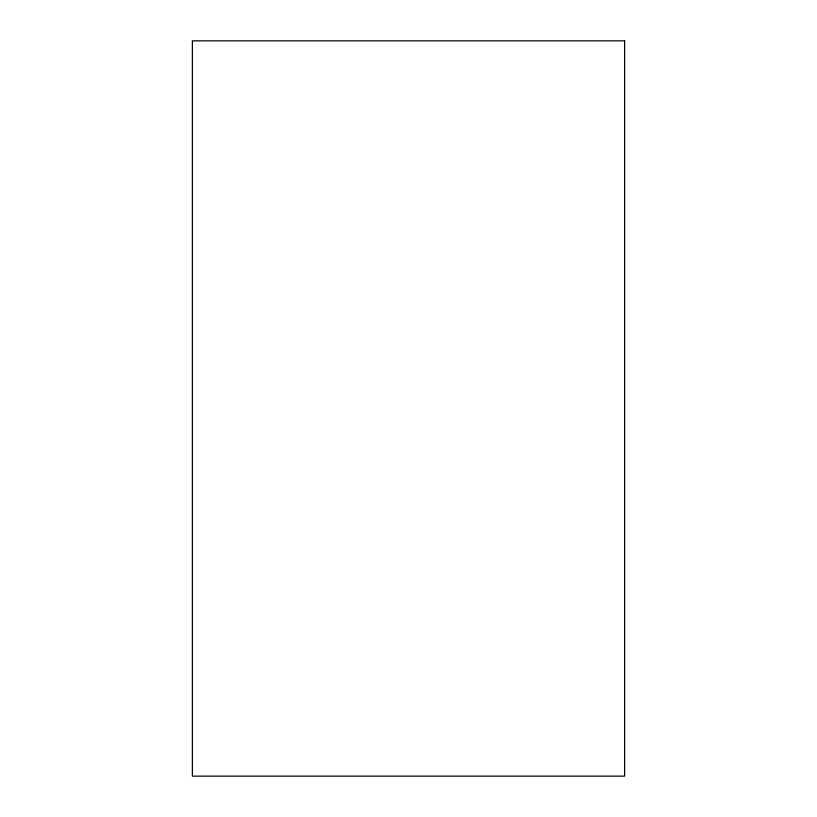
<?xml version="1.0" encoding="UTF-8"?>
<svg xmlns="http://www.w3.org/2000/svg" width="817" height="817" viewBox="0 0 817 817"><rect width="100%" height="100%" fill="white"/><g stroke="black" fill="none" stroke-linecap="round" stroke-linejoin="round"><path stroke-width="1.23" d="M624.617 40.85L192.383 40.85L192.383 776.15L624.617 776.15L624.617 40.85"/></g></svg>
